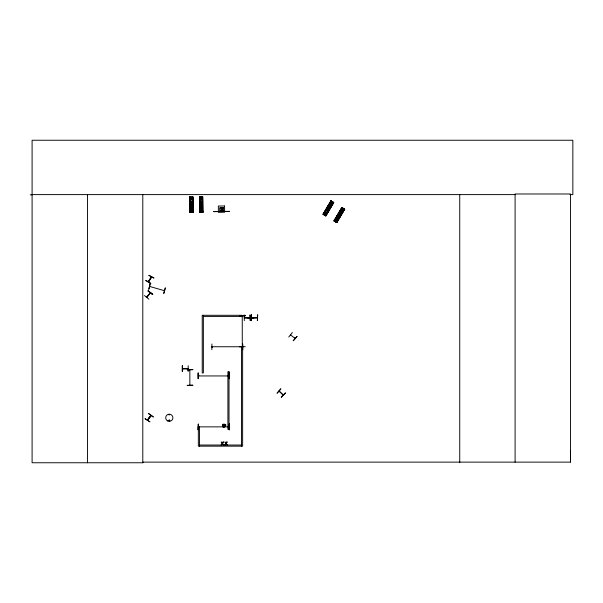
<?xml version="1.0" encoding="UTF-8"?>
<svg xmlns="http://www.w3.org/2000/svg" width="603" height="603" viewBox="0 0 603 603"><rect width="100%" height="100%" fill="white"/><g stroke="black" fill="none" stroke-linecap="round" stroke-linejoin="round"><path stroke-width="0.9" d="M570.031 194.611L572.85 194.611L572.85 140.243L32.095 140.243L32.095 462.757L142.881 462.757L142.805 462.124L570.446 462.124L570.528 450.464M279.099 391.038L283.109 395.108M242.233 315.995L242.293 346.733M168.983 414.766L169.601 414.683L169.021 414.841M169.82 420.449C168.229 422.266 169.285 418.331 169.782 420.728M223.917 426.607L224.067 425.756L223.133 425.944L223.917 426.607L224.881 426.253L224.753 424.814L223.314 424.934L223.133 425.944M224.067 425.756L224.271 424.587M290.571 334.966L295.116 338.396M146.642 297.271L147.192 296.895M324.693 214.97L324.949 214.291M283.297 394.957L279.106 391.091M189.824 369.858L189.885 385.227M150.139 283.749L148.813 289.357L150.132 283.749M164.393 290.699L149.612 286.433L149.755 286.787M163.752 293.36L165.343 287.819L163.865 293.39M201.5 212.339L201.183 211.578M148.361 281.631L151.3 276.807M335.328 221.452L335.946 220.954M168.998 420.276C169.752 421.912 169.368 418.934 169.059 420.698M223.442 426.381L224.128 425.432M242.519 346.717L242.512 346.167M146.672 297.196L150.441 292.93M149.876 293.216L150.237 292.764M150.366 293.02L146.831 297.347M212.497 346.966L211.932 346.951M250.057 317.63L244.305 317.638L244.81 317.924M251.602 317.683L257.36 317.645M242.79 346.951L242.21 346.951L242.285 346.152M229.125 427.067L228.545 426.871L229.185 427.067M323.05 214.284L330.987 200.844M323.208 214.374L331.122 200.927M331.258 201.003L323.314 214.442L331.303 201.033M323.479 214.54L331.469 201.131M331.582 201.198L323.66 214.645L331.627 201.229M323.849 214.758L331.74 201.289M324.045 214.856L324.806 215.309M325.047 215.452L332.472 202.774M325.16 215.52L333.12 202.095L325.205 215.542M325.364 215.64L332.788 202.962M325.484 215.708L333.414 202.261L325.53 215.738M325.665 215.814L333.602 202.374M325.846 215.927L333.738 202.457M341.893 207.455L333.941 220.886L336.813 222.567L344.758 209.128L341.878 207.447L334.002 220.917M334.107 220.984L342.074 207.56M334.273 221.075L342.263 207.666M334.333 221.113L342.361 207.734L334.484 221.203M334.642 221.293L342.557 207.847M335.223 220.57L342.692 207.922M334.816 221.399L342.278 208.744M335.004 221.497L335.758 221.942M336.157 222.183L344.079 208.728M336.27 222.243L343.748 209.595M336.331 222.281L344.26 208.834M336.429 222.334L344.381 208.902M336.595 222.439L344.532 209M336.625 222.454L344.584 209.03M336.806 222.56L344.697 209.09M145.775 280.591L150.727 283.538M148.911 275.375L154.014 278.073L148.933 275.337M149.514 280.146L148.496 281.85L151.572 276.935L150.546 278.601M148.526 281.797L151.557 276.928M147.795 420.185C158.084 405.834 140.243 430.029 150.765 415.339M148.308 419.1L150.222 416.402M150.984 415.49L147.592 420.155M149.853 421.761L144.991 418.663L149.83 421.799M153.192 417.065L148.542 413.666M144.464 295.53L148.918 299.194M148.059 291.03L152.763 294.377L148.089 291M146.68 297.219L150.139 292.839M288.769 337.062L292.349 332.547M295.071 338.358L294.49 338.147L295.04 338.298M293.262 340.725L297.121 336.444L293.231 340.703M211.932 346.748L212.497 346.725M198.334 375.722L198.975 375.714L198.349 375.948M249.416 317.834L249.996 317.834M250.057 317.834L244.351 317.864M251.602 317.887L257.3 317.645M241.509 446.16L241.509 347.162L242.632 347.162L242.632 446.16L198.334 446.16L198.334 426.947L198.975 426.864M198.349 427.097L198.892 426.841M187.488 368.712L188.128 368.516M188.068 368.712L182.377 368.742L188.128 368.78M224.203 425.469L224.753 424.814M280.734 388.807L277.041 393.239L280.892 388.95M281.337 397.204L285.242 392.968M285.4 393.111L281.277 397.151L285.423 393.126M191.347 212.324L191.686 212.324M221.663 211.593L221.874 211.585M225.062 425.243L224.248 425.537L225.107 425.771M221.708 211.427L218.294 211.465M229.065 375.948L198.455 375.948M198.854 427.09L198.395 426.864L198.915 426.864M182.483 368.486L183.041 368.78M201.116 212.324L201.455 212.339M189.945 198.53L192.824 198.5M199.706 198.53L202.585 198.5M189.953 199.585L192.832 199.555M199.721 199.585L202.6 199.555M189.968 201.168L192.854 201.138M199.736 201.168L202.616 201.138M189.983 202.578L192.862 202.548M199.744 202.578L202.631 202.548M189.998 204.161L192.877 204.131M199.766 204.161L202.646 204.131M221.399 207.831L221.866 207.824M220.977 208.073L222.258 208.065M190.073 210.96L192.96 210.929M199.842 210.96L202.721 210.929M189.598 211.412L193.442 211.367M189.606 211.532L193.442 211.487M199.367 211.412L203.211 211.367M199.367 211.532L203.211 211.487M220.592 211.284L222.831 211.254M191.294 211.691L191.573 211.578M213.756 211.517L229.366 211.344M213.756 211.676L229.366 211.51M193.201 212.505L190.096 212.542L189.922 196.947M191.302 212.55L191.754 212.55M199.638 212.558L202.962 212.505M239.512 315.859L245.27 315.535L239.504 315.603M239.512 315.897L245.27 315.859M245.572 317.834L248.881 317.819M257.368 317.909L251.722 317.917M244.313 320.653L244.192 314.887M211.917 343.966L211.872 349.732M242.768 343.966L242.843 349.732M212.512 346.748L211.992 346.748L242.79 346.748M212.512 346.944L212.052 346.981M245.27 346.71L239.512 346.831M229.487 372.933L229.208 378.699L229.464 372.933M198.033 378.707L198.018 372.94M198.312 424.082L198.055 429.849L198.274 424.082M229.487 424.082L229.208 429.849L229.464 424.082M30.15 194.837L32.095 194.829M32.095 194.611L515.098 194.611M203.354 316.409L241.773 316.409L241.773 315.286L202.231 315.286L202.231 372.918L203.354 372.918L203.354 315.286M182.362 365.735L182.362 371.493M188.128 371.493L188.204 365.735M198.395 426.864L229.125 426.864M198.334 426.947L199.457 426.947L199.457 446.16M199.457 445.037L241.509 445.037M191.377 211.706L191.701 212.256M223.087 425.416L223.932 425.567M188.008 368.486L182.423 368.712M330.316 202.291L332.796 203.754M341.268 208.924L343.748 210.387M329.773 203.196L332.253 204.666M340.733 209.836L343.213 211.299M328.967 204.56L331.454 206.03M339.926 211.201L342.406 212.663M328.251 205.774L330.73 207.236M339.203 212.407L341.69 213.869M327.444 207.138L329.924 208.6M338.396 213.771L340.883 215.233M323.992 212.987L326.472 214.457M334.944 219.62L337.424 221.09M323.351 213.13L326.66 215.083M323.291 213.228L326.6 215.188M334.303 219.763L337.612 221.716M334.243 219.869L337.552 221.821M145.903 280.38L150.84 283.35M148.67 413.492L153.366 416.824M148.248 290.797L152.747 294.392M148.112 290.97L152.612 294.566M223.314 424.934L223.969 425.492M224.226 425.703L224.881 426.253M223.743 424.633L224.037 425.439M224.15 425.748L224.444 426.562M222.251 207.741L222.266 208.94L220.984 208.955L220.977 207.756M202.894 212.505L202.781 196.902L199.465 196.947L199.706 212.558M202.359 196.902L202.518 212.512M202.269 199.661L202.224 196.91L202.193 199.661M202.284 201.5L202.389 212.512M202.216 201.5L202.337 212.512M202.035 196.91L202.178 212.512M201.884 199.661L201.854 196.91L201.817 199.668M201.907 201.5L202.02 212.52M201.847 201.5L201.952 212.52M201.741 212.52L200.859 212.527M200.467 196.94L200.505 199.691M200.648 212.542L200.513 201.53L200.58 212.55M200.407 196.94L200.437 199.691M200.226 196.94L200.422 212.55M200.098 196.94L200.128 199.699M200.173 204.289L200.264 212.55M200.023 196.94L200.068 199.699M200.121 204.289L200.196 212.55M199.917 196.947L199.91 202.457M199.985 204.289L200.09 212.55M199.721 196.947L199.887 212.55M199.661 196.947L199.857 212.558M193.126 212.505L193.02 196.902L189.704 196.947L189.885 212.558L190.88 212.542L190.752 201.53M192.651 196.902L192.749 212.512M192.455 196.91L192.5 199.661M192.643 212.512L192.508 201.5L192.568 212.512M192.402 196.91L192.432 199.661M192.214 196.91L192.41 212.512M192.116 199.661L192.033 196.91L192.048 199.668M192.259 212.52L192.086 201.5L192.184 212.52M191.973 212.52L191.091 212.527M190.714 196.94L190.729 199.691L190.646 196.94M190.691 201.53L190.812 212.55M190.488 196.94L190.684 212.55M190.329 196.94L190.307 199.699M190.412 204.289L190.442 212.55L190.262 196.94M190.081 196.947L190.307 212.55M189.772 196.947L189.937 212.558M251.504 314.902L251.534 320.668M250.366 320.608L250.034 314.849L250.155 320.615M229.253 372.94L229.246 378.699M229.253 424.082L229.283 429.849M198.236 372.94L198.266 378.699M570.446 462.124L570.446 193.985L515.098 193.985L515.098 462.124M459.742 194.611L459.742 462.757M253.69 318.256L248.021 318.324M182.325 365.735L182.279 371.493M142.798 194.611L142.798 462.757M87.45 194.611L87.45 462.757M190.812 203.196C191.618 205.631 192.696 201.447 190.812 203.196M200.573 203.196C201.387 205.631 202.457 201.447 200.573 203.196M328.469 207.017C329.23 209.467 330.391 205.306 328.469 207.017M339.429 213.65C340.182 216.1 341.343 211.939 339.429 213.65M335.977 221.105L335.615 220.864L335.999 221.113M201.492 211.706L201.055 211.691L201.515 211.661M330.926 200.814L322.997 214.253L325.861 215.934L333.798 202.495L330.926 200.814M343.416 209.407L335.946 222.047L343.431 209.414M223.08 441.961L222.349 443.16L221.158 441.961L222.092 443.484L221.128 445.006L222.319 443.785L223.525 445.006L222.567 443.461L223.525 441.961L223.08 441.961M226.826 441.961L226.087 443.16L224.896 441.961L225.831 443.484L224.866 445.006L226.057 443.785L227.263 445.006L226.306 443.461L227.263 441.961L226.826 441.961M222.869 424.271C221.218 431.695 230.421 423.193 222.869 424.271M224.572 205.97L218.331 206.038L218.399 212.279L224.64 212.211L224.572 205.97M223.577 207.726L219.65 207.771L219.68 210.651L223.607 210.605L223.577 207.726M222.273 209.505L220.992 209.512L221 210.394L222.281 210.379L222.273 209.505M251.579 314.902L251.323 320.668L251.541 314.902M257.662 314.864L257.383 320.63L257.662 314.864M192.862 369.639L187.103 369.805L192.862 369.624M192.862 385.257L187.103 385.392L192.862 385.211M229.019 371.757L227.904 371.757L227.904 429.389L229.019 429.389L229.019 371.757M202.766 212.512L202.6 196.902L202.736 212.512M192.975 212.512L192.802 196.902L192.945 212.512M167.498 420.879A3.603 3.603 0 0 0 172.903 417.758A3.603 3.603 0 0 0 167.498 414.638A3.603 3.603 0 0 0 167.498 420.879"/></g></svg>
